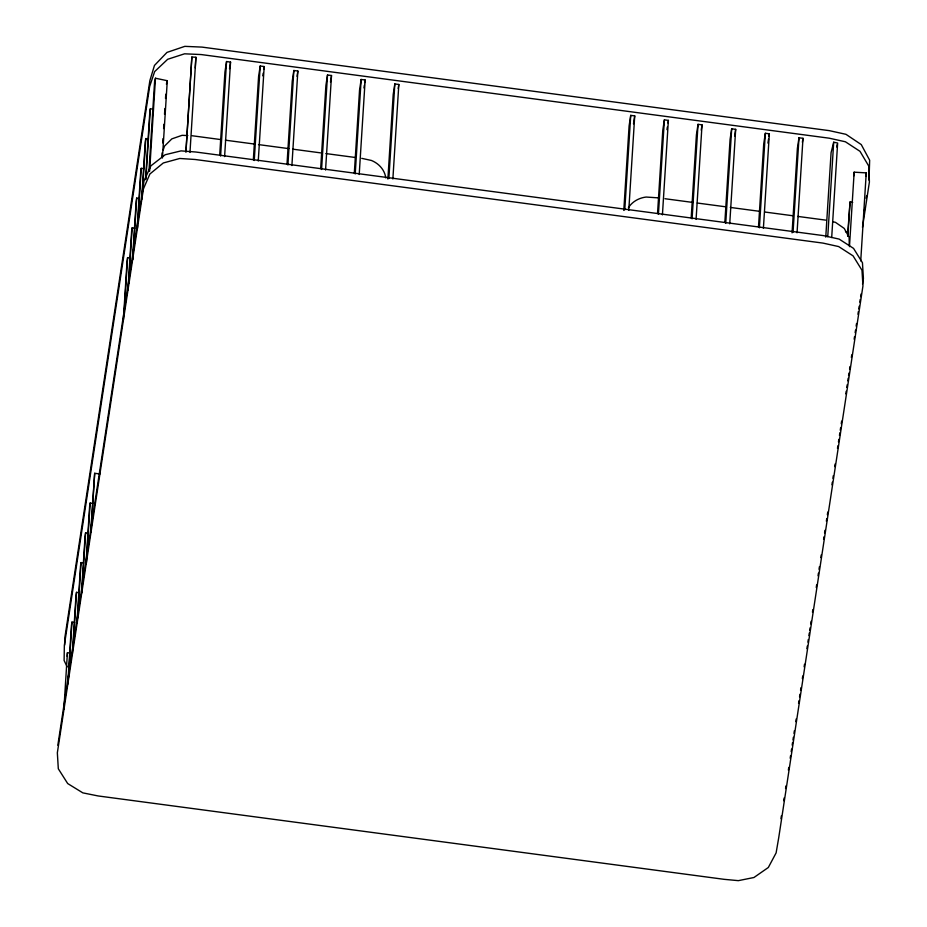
<?xml version="1.0" encoding="UTF-8"?>
<svg xmlns="http://www.w3.org/2000/svg" width="927" height="927" viewBox="0 0 927 927"><rect width="100%" height="100%" fill="white"/><g stroke="black" fill="none" stroke-linecap="round" stroke-linejoin="round"><path stroke-width="1.39" d="M64.681 645.065L64.983 636.733L149.884 80.545L154.461 65.435L166.987 52.399L184.844 46.35L202.005 47.103L829.329 130.649L845.969 134.322L861.264 144.589L869.653 160.22L869.016 180.162M67.207 656.339L67.416 652.77L70.104 652.921M195.284 67.972L195.898 57.265L191.866 57.034L185.945 152.225M853.952 175.748L854.161 172.179L866.247 172.885L866.038 176.454M63.882 709.317L67.416 652.77M67.729 684.346L71.425 625.632L71.97 622.098L74.635 622.457M68.459 677.95L71.97 622.098M72.283 654.589L75.968 595.876L76.512 592.341L79.177 592.689M73.001 648.182L76.512 592.341M76.906 623.396L80.51 566.107L81.055 562.573L83.72 562.932M77.544 618.425L81.055 562.573M81.541 592.191L85.064 536.351L85.597 532.816L88.262 533.164M81.819 592.956L81.993 590.093M82.179 587.231L85.597 532.816M86.002 563.871L89.606 506.594L90.139 503.048L92.804 503.407M86.362 563.199L90.139 503.048M90.637 532.677L94.681 473.291L100.012 473.998M90.997 532.005L94.681 473.291M123.372 319.85L127.069 261.147L127.613 257.602L130.278 257.961M124.102 313.453L127.613 257.602M127.926 290.093L131.611 231.379L132.155 227.845L134.821 228.204M128.644 283.685L132.155 227.845M132.549 258.9L136.153 201.623L136.698 198.088L139.363 198.436M132.828 259.653L133.001 256.791M133.187 253.928L136.698 198.088M137.092 229.131L140.695 171.854L141.24 168.32L143.905 168.679M137.463 228.459L137.636 225.597M137.822 222.735L141.24 168.32M141.646 199.375L145.249 142.098L145.782 138.563L148.447 138.911M142.005 198.702L145.782 138.563M145.551 179.629L149.792 112.329L150.325 108.795L152.99 109.154M145.91 178.957L150.325 108.795M149.004 170.487L154.589 81.703L155.469 78.227L167.289 80.707L162.422 158.03M149.606 171.298L155.469 78.227M161.819 157.208L162.086 152.92M162.712 142.897L162.99 138.598M163.615 128.575L163.882 124.276M164.519 114.253L164.879 108.529M165.504 98.505L165.782 94.206M185.921 151.541L191.866 57.034M189.977 152.457L195.898 57.265M219.699 155.191L224.925 72.144L226.547 61.541L230.545 62.074L224.601 156.582M220.591 156.049L226.547 61.541M253.349 159.676L258.575 76.628L260.197 66.014L264.195 66.547L258.251 161.055M254.253 160.522L260.197 66.014M287.011 164.16L292.237 81.112L293.847 70.498L297.857 71.031L291.901 165.539M287.903 165.006L293.847 70.498M320.661 168.644L325.887 85.585L327.509 74.983L331.507 75.516L325.562 170.023M321.565 169.49L327.509 74.983M354.323 173.129L359.549 90.07L361.159 79.467L365.157 80L359.212 174.508M355.215 173.975L361.159 79.467M387.88 179.038L393.199 94.554L394.821 83.951L398.819 84.484L392.874 178.992M388.877 178.459L394.821 83.951M623.79 210.452L629.097 125.968L630.719 115.365L634.717 115.898L628.773 210.406M624.775 209.873L630.719 115.365M657.533 213.511L662.759 130.452L664.381 119.85L668.379 120.383L662.423 214.89M658.425 214.357L664.381 119.85M691.183 217.984L696.409 134.936L698.031 124.334L702.029 124.867L696.084 219.375M692.087 218.842L698.031 124.334M724.844 222.468L730.07 139.421L731.681 128.807L735.679 129.34L729.734 223.847M725.737 223.314L731.681 128.807M758.495 226.953L763.721 143.905L765.343 133.291L769.34 133.824L763.396 228.332M759.398 227.799L765.343 133.291M792.064 232.874L797.382 148.378L798.993 137.775L802.991 138.308L797.046 232.816M793.048 232.283L798.993 137.775M825.76 237.127L831.079 152.642L833.697 142.213L837.637 143.036L831.693 237.544M827.753 236.721L833.697 142.213M847.602 235.597L850.036 201.982L852.701 202.341M847.869 236.35L850.036 201.982M849.468 246.64L854.161 172.179M860.731 260.939L866.247 172.885M57.833 745.238L144.009 180.881L150.916 165.817L165.18 154.739L181.066 150.881L195.701 152.005L823.466 235.62L839.144 239.096L853.547 248.39L862.458 262.758L863.408 278.506L862.55 284.16M229.525 68.702L230.545 62.074M262.781 75.829L263.187 73.175M263.789 69.201L264.195 66.547M297.046 76.338L297.857 71.031M330.499 82.144L331.507 75.516M363.952 87.949L364.357 85.307M364.751 82.654L365.157 80M398.204 88.459L398.819 84.484M633.5 123.847L634.717 115.898M666.953 129.664L667.359 127.011M667.973 123.036L668.379 120.383M701.218 130.162L702.029 124.867M734.671 135.968L735.679 129.34M767.927 143.106L768.529 139.131M768.935 136.478L769.34 133.824M802.388 142.283L802.991 138.308M864.323 210.858L864.752 208.1M866.235 198.378L866.664 195.562M862.481 227.347L869.399 182.051L868.958 166.42L860.013 151.333L845.401 141.773L829.294 138.204L201.171 54.554L184.566 53.812L167.671 59.282L154.658 71.576L149.653 86.512L64.345 645.308L64.114 660.511L67.161 666.907M780.951 818.68L781.391 815.818M783.697 800.708L784.103 798.008M785.551 788.553L785.957 785.911M788.367 770.07L788.773 767.44M790.175 758.24L790.58 755.621M791.183 751.681L791.577 749.062M792.179 745.134L792.573 742.515M792.979 739.897L793.373 737.278M793.976 733.361L794.369 730.754M795.772 721.612L796.166 719.004M798.553 703.35L798.958 700.742M799.549 696.826L799.955 694.219M800.546 690.314L800.94 687.707M802.342 678.587L802.736 675.98M804.126 666.861L804.52 664.265M806.907 648.633L807.301 646.038M807.904 642.133L808.298 639.526M808.9 635.621L809.294 633.025M809.688 630.418L810.082 627.822M810.685 623.917L811.079 621.31M812.469 612.202L812.863 609.607M816.247 587.498L816.641 584.891M818.031 575.794L818.425 573.187M819.016 569.294L819.422 566.687M820.812 557.59L821.206 554.983M823.582 539.387L823.987 536.791M824.578 532.886L824.972 530.29M826.363 521.183L826.757 518.587M827.359 514.694L827.753 512.086M831.925 484.798L832.319 482.202M832.909 478.297L833.303 475.702M834.694 466.605L835.088 464.01M837.475 448.413L837.869 445.817M838.46 441.924L838.865 439.317M839.456 435.423L839.85 432.828M840.244 430.221L840.65 427.625M841.241 423.732L841.635 421.136M845.806 393.848L846.2 391.252M846.791 387.347L847.197 384.751M847.788 380.858L848.182 378.251M848.576 375.655L848.981 373.06M849.572 369.155L849.966 366.559M851.357 357.451L851.751 354.856M854.138 339.224L854.543 336.617M855.134 332.712L855.54 330.082M856.142 326.142L856.536 323.511M857.95 314.241L858.367 311.576M858.773 308.911L859.178 306.246M859.804 302.167L860.21 299.456M860.627 296.733L861.044 294.01M166.408 84.183L167.289 80.707M836.652 146.953L837.313 144.345M163.245 149.884L164.496 146.13L171.843 138.876L182.086 135.319L187.81 135.562M192.109 135.748L221.368 139.653M225.388 140.186L254.531 144.067M258.494 144.589L288.842 148.633M292.805 149.166L320.568 152.862M325.875 153.569L355.389 157.497M658.622 197.88L646.142 197.045A24.415 21.611 3.6 0 0 628.402 207.718M664.972 198.726L693.269 202.492M697.255 203.025L726.339 206.895M730.291 207.428L759.317 211.286M764.601 211.993L792.434 215.701M797.776 216.408L825.702 220.128M845.494 231.75L848.159 232.098M361.727 158.343L371.426 160.464A24.415 21.611 3.6 0 1 385.783 177.903M832.678 221.704L835.459 222.341L844.23 228.424L849.12 237.3L849.271 245.168M143.442 188.807L57.347 752.794L58.308 768.773L67.683 783.547L82.827 792.863L98.088 795.945L724.138 879.329L738.344 880.65L753.941 877.51L768.332 867.487L776.119 852.886L778.738 837.614L862.956 285.922L861.983 270.255L853.083 255.875L838.657 246.57L823.025 243.106L195.168 159.49L179.78 158.471L163.291 162.978L149.919 173.963L143.442 188.807"/></g></svg>
